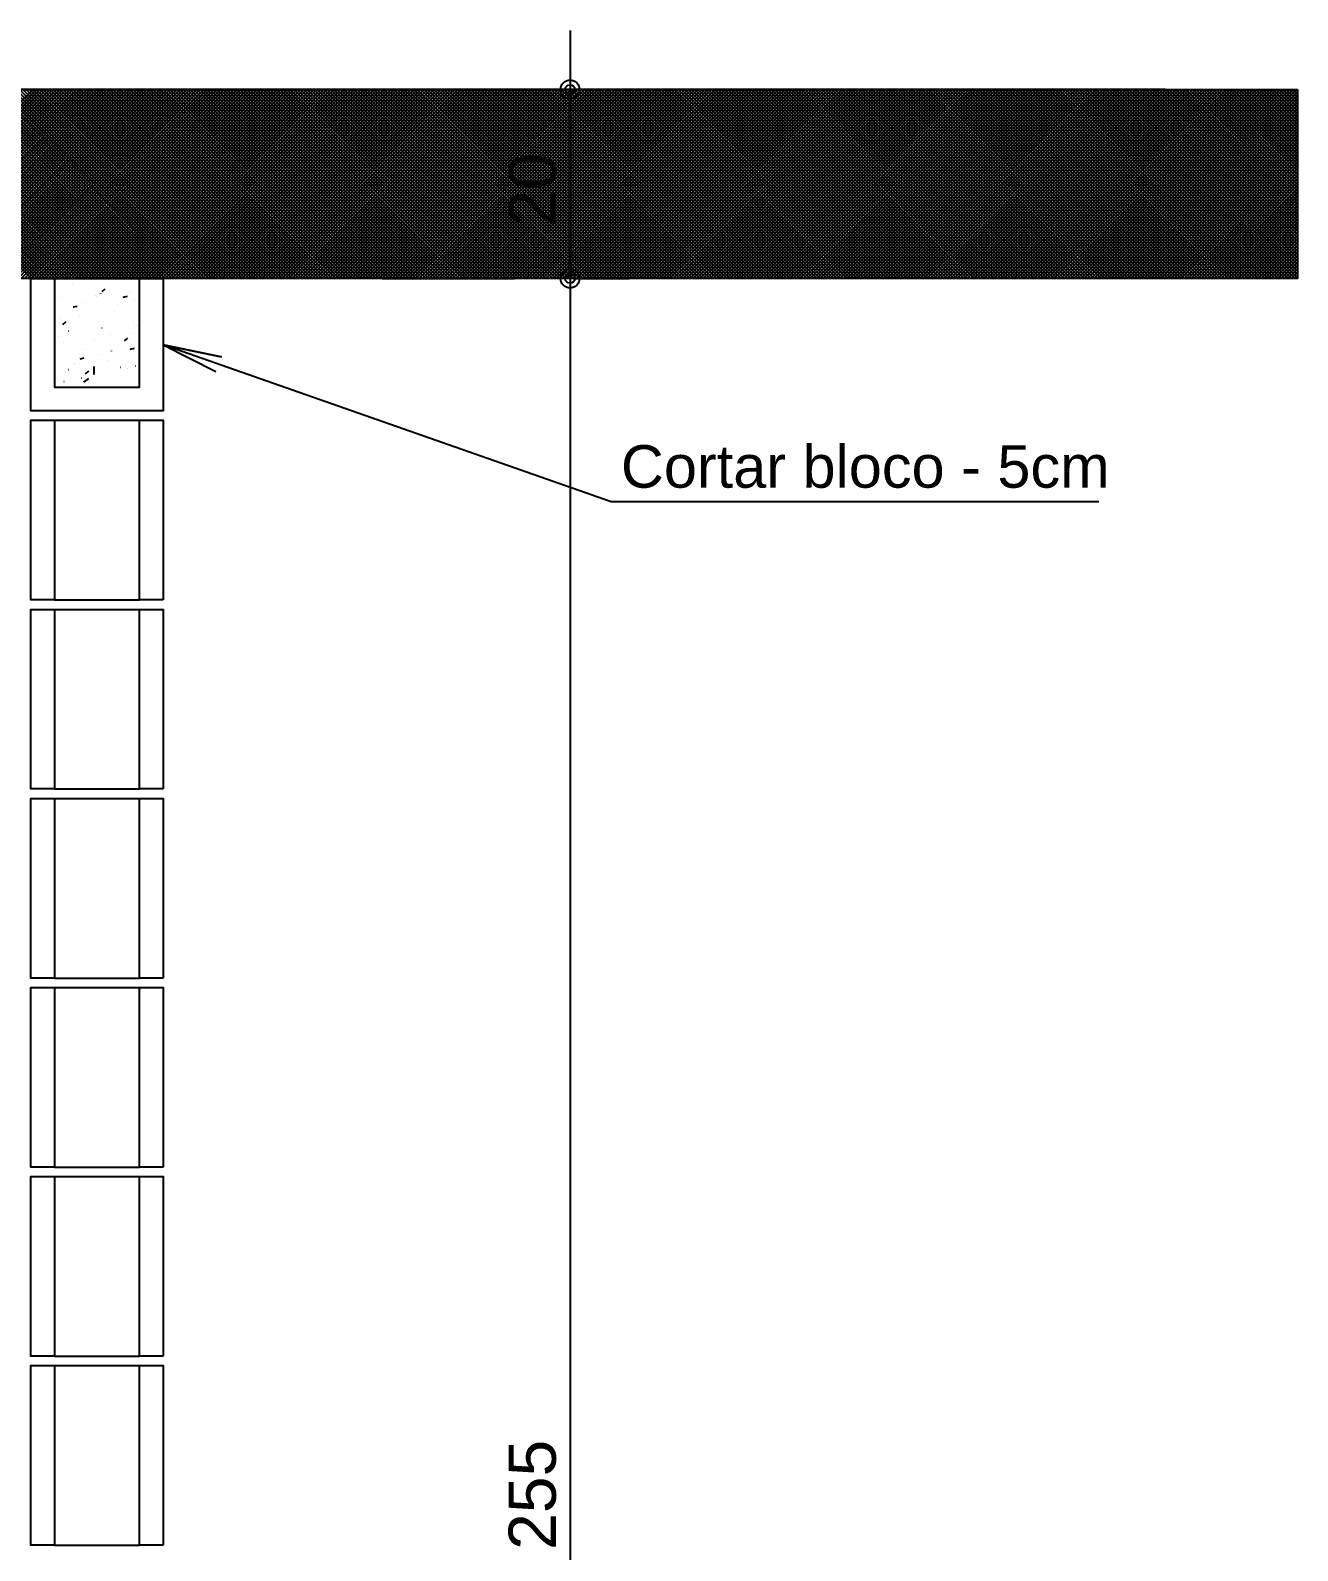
# Model space of a CAD drawing. Extents: x 0 to 119, y 0 to 84.
# Drawn here: x 81.03 to 86.39, y 44.02 to 50.45 of the extents above; entities that cross this region are included whole.
import ezdxf

# ---------------------------------------------------------------- set-up
doc = ezdxf.new("R2010")
doc.units = 0
doc.header["$MEASUREMENT"] = 0
for name, color, linetype in [('10', 252, 'CONTINUOUS'), ('29', 9, 'CONTINUOUS'), ('32', 250, 'CONTINUOUS'), ('6', 178, 'CONTINUOUS'), ('9', 8, 'CONTINUOUS')]:
    doc.layers.add(name, color=color, linetype=linetype)
doc.styles.add('TQS_ARIAL', font='arial.ttf')

msp = doc.modelspace()

# ---------------------------------------------------------------- linework, layer by layer
at = {"layer": '10', "color": 252, "linetype": 'Continuous'}
for p, q in [((81.132272, 49.398015), (81.492272, 49.398015)), ((81.132272, 49.398015), (81.492272, 49.398015)), ((81.132272, 48.798015), (81.492272, 48.798015)), ((81.132272, 48.038015), (81.492272, 48.038015)), ((81.132272, 47.998015), (81.492272, 47.998015)), ((81.132272, 47.238015), (81.492272, 47.238015)), ((81.132272, 47.198015), (81.492272, 47.198015)), ((81.132272, 46.438015), (81.492272, 46.438015)), ((81.132272, 46.398015), (81.492272, 46.398015)), ((81.132272, 45.638015), (81.492272, 45.638015)), ((81.132272, 45.598015), (81.492272, 45.598015)), ((81.132272, 44.838015), (81.492272, 44.838015)), ((81.132272, 44.798015), (81.492272, 44.798015)), ((81.132272, 44.038015), (81.492272, 44.038015))]:
    msp.add_line(p, q, dxfattribs=at)
for points in [[(81.492272, 49.398015), (81.592272, 49.398015), (81.592272, 48.838015), (81.032272, 48.838015), (81.032272, 49.398015), (81.132272, 49.398015), (81.132272, 48.938015), (81.492272, 48.938015), (81.492272, 49.398015)], [(81.132272, 48.038015), (81.032272, 48.038015), (81.032272, 48.798015), (81.132272, 48.798015), (81.132272, 48.038015)], [(81.592272, 48.038015), (81.492272, 48.038015), (81.492272, 48.798015), (81.592272, 48.798015), (81.592272, 48.038015)], [(81.132272, 47.238015), (81.032272, 47.238015), (81.032272, 47.998015), (81.132272, 47.998015), (81.132272, 47.238015)], [(81.592272, 47.238015), (81.492272, 47.238015), (81.492272, 47.998015), (81.592272, 47.998015), (81.592272, 47.238015)], [(81.132272, 46.438015), (81.032272, 46.438015), (81.032272, 47.198015), (81.132272, 47.198015), (81.132272, 46.438015)], [(81.592272, 46.438015), (81.492272, 46.438015), (81.492272, 47.198015), (81.592272, 47.198015), (81.592272, 46.438015)], [(81.132272, 45.638015), (81.032272, 45.638015), (81.032272, 46.398015), (81.132272, 46.398015), (81.132272, 45.638015)], [(81.592272, 45.638015), (81.492272, 45.638015), (81.492272, 46.398015), (81.592272, 46.398015), (81.592272, 45.638015)], [(81.132272, 44.838015), (81.032272, 44.838015), (81.032272, 45.598015), (81.132272, 45.598015), (81.132272, 44.838015)], [(81.592272, 44.838015), (81.492272, 44.838015), (81.492272, 45.598015), (81.592272, 45.598015), (81.592272, 44.838015)], [(81.132272, 44.038015), (81.032272, 44.038015), (81.032272, 44.798015), (81.132272, 44.798015), (81.132272, 44.038015)], [(81.592272, 44.038015), (81.492272, 44.038015), (81.492272, 44.798015), (81.592272, 44.798015), (81.592272, 44.038015)]]:
    msp.add_lwpolyline(points, dxfattribs=at)
at = {"layer": '29', "color": 9, "linetype": 'Continuous'}
for p, q in [((80.234902, 50.198015), (81.034902, 49.398015)), ((80.242013, 49.398015), (81.042013, 50.198015)), ((80.249044, 50.198015), (81.049044, 49.398015)), ((80.256155, 49.398015), (81.056155, 50.198015)), ((80.263186, 50.198015), (81.063186, 49.398015)), ((80.270297, 49.398015), (81.070297, 50.198015)), ((80.277328, 50.198015), (81.077328, 49.398015)), ((80.284439, 49.398015), (81.084439, 50.198015)), ((80.29147, 50.198015), (81.09147, 49.398015)), ((80.298581, 49.398015), (81.098581, 50.198015)), ((80.305612, 50.198015), (81.105612, 49.398015)), ((80.312724, 49.398015), (81.112724, 50.198015)), ((80.319755, 50.198015), (81.119755, 49.398015)), ((80.326866, 49.398015), (81.126866, 50.198015)), ((80.333897, 50.198015), (81.133897, 49.398015)), ((80.341008, 49.398015), (81.141008, 50.198015)), ((80.348039, 50.198015), (81.148039, 49.398015)), ((80.35515, 49.398015), (81.15515, 50.198015)), ((80.362181, 50.198015), (81.162181, 49.398015)), ((80.369292, 49.398015), (81.169292, 50.198015)), ((80.376323, 50.198015), (81.176323, 49.398015)), ((80.383434, 49.398015), (81.183434, 50.198015)), ((80.390465, 50.198015), (81.190465, 49.398015)), ((80.397576, 49.398015), (81.197576, 50.198015)), ((80.404607, 50.198015), (81.204607, 49.398015)), ((80.411719, 49.398015), (81.211719, 50.198015)), ((80.41875, 50.198015), (81.21875, 49.398015)), ((80.425861, 49.398015), (81.225861, 50.198015)), ((80.432892, 50.198015), (81.232892, 49.398015)), ((80.440003, 49.398015), (81.240003, 50.198015)), ((80.447034, 50.198015), (81.247034, 49.398015)), ((80.454145, 49.398015), (81.254145, 50.198015)), ((80.461176, 50.198015), (81.261176, 49.398015)), ((80.468287, 49.398015), (81.268287, 50.198015)), ((80.475318, 50.198015), (81.275318, 49.398015)), ((80.482429, 49.398015), (81.282429, 50.198015)), ((80.48946, 50.198015), (81.28946, 49.398015)), ((80.496571, 49.398015), (81.296571, 50.198015)), ((80.503602, 50.198015), (81.303602, 49.398015)), ((80.510713, 49.398015), (81.310713, 50.198015)), ((80.517744, 50.198015), (81.317744, 49.398015)), ((80.524856, 49.398015), (81.324856, 50.198015)), ((80.531887, 50.198015), (81.331887, 49.398015)), ((80.538998, 49.398015), (81.338998, 50.198015)), ((80.546029, 50.198015), (81.346029, 49.398015)), ((80.55314, 49.398015), (81.35314, 50.198015)), ((80.560171, 50.198015), (81.360171, 49.398015)), ((80.567282, 49.398015), (81.367282, 50.198015)), ((80.574313, 50.198015), (81.374313, 49.398015)), ((80.581424, 49.398015), (81.381424, 50.198015)), ((80.588455, 50.198015), (81.388455, 49.398015)), ((80.595566, 49.398015), (81.395566, 50.198015)), ((80.602597, 50.198015), (81.402597, 49.398015)), ((80.609708, 49.398015), (81.409708, 50.198015)), ((80.616739, 50.198015), (81.416739, 49.398015)), ((80.623851, 49.398015), (81.423851, 50.198015)), ((80.630882, 50.198015), (81.430882, 49.398015)), ((80.637993, 49.398015), (81.437993, 50.198015)), ((80.645024, 50.198015), (81.445024, 49.398015)), ((80.652135, 49.398015), (81.452135, 50.198015)), ((80.659166, 50.198015), (81.459166, 49.398015)), ((80.666277, 49.398015), (81.466277, 50.198015)), ((80.673308, 50.198015), (81.473308, 49.398015)), ((80.680419, 49.398015), (81.480419, 50.198015)), ((80.68745, 50.198015), (81.48745, 49.398015)), ((80.694561, 49.398015), (81.494561, 50.198015)), ((80.701592, 50.198015), (81.501592, 49.398015)), ((80.708703, 49.398015), (81.508703, 50.198015)), ((80.715734, 50.198015), (81.515734, 49.398015)), ((80.722846, 49.398015), (81.522846, 50.198015)), ((80.729876, 50.198015), (81.529876, 49.398015)), ((80.736988, 49.398015), (81.536988, 50.198015)), ((80.744019, 50.198015), (81.544019, 49.398015)), ((80.75113, 49.398015), (81.55113, 50.198015)), ((80.758161, 50.198015), (81.558161, 49.398015)), ((80.765272, 49.398015), (81.565272, 50.198015)), ((80.772303, 50.198015), (81.572303, 49.398015)), ((80.779414, 49.398015), (81.579414, 50.198015)), ((80.786445, 50.198015), (81.586445, 49.398015)), ((80.793556, 49.398015), (81.593556, 50.198015)), ((80.800587, 50.198015), (81.600587, 49.398015)), ((80.807698, 49.398015), (81.607698, 50.198015)), ((80.814729, 50.198015), (81.614729, 49.398015)), ((80.82184, 49.398015), (81.62184, 50.198015)), ((80.828871, 50.198015), (81.628871, 49.398015)), ((80.835983, 49.398015), (81.635983, 50.198015)), ((80.843014, 50.198015), (81.643014, 49.398015)), ((80.850125, 49.398015), (81.650125, 50.198015)), ((80.857156, 50.198015), (81.657156, 49.398015)), ((80.864267, 49.398015), (81.664267, 50.198015)), ((80.871298, 50.198015), (81.671298, 49.398015)), ((80.878409, 49.398015), (81.678409, 50.198015)), ((80.88544, 50.198015), (81.68544, 49.398015)), ((80.892551, 49.398015), (81.692551, 50.198015)), ((80.899582, 50.198015), (81.699582, 49.398015)), ((80.906693, 49.398015), (81.706693, 50.198015)), ((80.913724, 50.198015), (81.713724, 49.398015)), ((80.920835, 49.398015), (81.720835, 50.198015)), ((80.927866, 50.198015), (81.727866, 49.398015)), ((80.934978, 49.398015), (81.734978, 50.198015)), ((80.942009, 50.198015), (81.742009, 49.398015)), ((80.94912, 49.398015), (81.74912, 50.198015)), ((80.956151, 50.198015), (81.756151, 49.398015)), ((80.963262, 49.398015), (81.763262, 50.198015)), ((80.970293, 50.198015), (81.770293, 49.398015)), ((80.977404, 49.398015), (81.777404, 50.198015)), ((80.984435, 50.198015), (81.784435, 49.398015)), ((80.991546, 49.398015), (81.791546, 50.198015)), ((80.998577, 50.198015), (81.798577, 49.398015)), ((81.005688, 49.398015), (81.805688, 50.198015)), ((81.012719, 50.198015), (81.812719, 49.398015)), ((81.01983, 49.398015), (81.81983, 50.198015)), ((81.026861, 50.198015), (81.826861, 49.398015)), ((81.033972, 49.398015), (81.833972, 50.198015)), ((81.041003, 50.198015), (81.841003, 49.398015)), ((81.048115, 49.398015), (81.848115, 50.198015)), ((81.055146, 50.198015), (81.855146, 49.398015)), ((81.062257, 49.398015), (81.862257, 50.198015)), ((81.069288, 50.198015), (81.869288, 49.398015)), ((81.076399, 49.398015), (81.876399, 50.198015)), ((81.08343, 50.198015), (81.88343, 49.398015)), ((81.090541, 49.398015), (81.890541, 50.198015)), ((81.097572, 50.198015), (81.897572, 49.398015)), ((81.104683, 49.398015), (81.904683, 50.198015)), ((81.111714, 50.198015), (81.911714, 49.398015)), ((81.118825, 49.398015), (81.918825, 50.198015)), ((81.125856, 50.198015), (81.925856, 49.398015)), ((81.132967, 49.398015), (81.932967, 50.198015)), ((81.139998, 50.198015), (81.939998, 49.398015)), ((81.14711, 49.398015), (81.94711, 50.198015)), ((81.154141, 50.198015), (81.954141, 49.398015)), ((81.161252, 49.398015), (81.961252, 50.198015)), ((81.168283, 50.198015), (81.968283, 49.398015)), ((81.175394, 49.398015), (81.975394, 50.198015)), ((81.182425, 50.198015), (81.982425, 49.398015)), ((81.189536, 49.398015), (81.989536, 50.198015)), ((81.196567, 50.198015), (81.996567, 49.398015)), ((81.203678, 49.398015), (82.003678, 50.198015)), ((81.210709, 50.198015), (82.010709, 49.398015)), ((81.21782, 49.398015), (82.01782, 50.198015)), ((81.224851, 50.198015), (82.024851, 49.398015)), ((81.231962, 49.398015), (82.031962, 50.198015)), ((81.238993, 50.198015), (82.038993, 49.398015)), ((81.246105, 49.398015), (82.046105, 50.198015)), ((81.253136, 50.198015), (82.053136, 49.398015)), ((81.260247, 49.398015), (82.060247, 50.198015)), ((81.267278, 50.198015), (82.067278, 49.398015)), ((81.274389, 49.398015), (82.074389, 50.198015)), ((81.28142, 50.198015), (82.08142, 49.398015)), ((81.288531, 49.398015), (82.088531, 50.198015)), ((81.295562, 50.198015), (82.095562, 49.398015)), ((81.302673, 49.398015), (82.102673, 50.198015)), ((81.309704, 50.198015), (82.109704, 49.398015)), ((81.316815, 49.398015), (82.116815, 50.198015)), ((81.323846, 50.198015), (82.123846, 49.398015)), ((81.330957, 49.398015), (82.130957, 50.198015)), ((81.337988, 50.198015), (82.137988, 49.398015)), ((81.345099, 49.398015), (82.145099, 50.198015)), ((81.35213, 50.198015), (82.15213, 49.398015)), ((81.359242, 49.398015), (82.159242, 50.198015)), ((81.366273, 50.198015), (82.166273, 49.398015)), ((81.373384, 49.398015), (82.173384, 50.198015)), ((81.380415, 50.198015), (82.180415, 49.398015)), ((81.387526, 49.398015), (82.187526, 50.198015)), ((81.394557, 50.198015), (82.194557, 49.398015)), ((81.401668, 49.398015), (82.201668, 50.198015)), ((81.408699, 50.198015), (82.208699, 49.398015)), ((81.41581, 49.398015), (82.21581, 50.198015)), ((81.422841, 50.198015), (82.222841, 49.398015)), ((81.429952, 49.398015), (82.229952, 50.198015)), ((81.436983, 50.198015), (82.236983, 49.398015)), ((81.444094, 49.398015), (82.244094, 50.198015)), ((81.451125, 50.198015), (82.251125, 49.398015)), ((81.458237, 49.398015), (82.258237, 50.198015)), ((81.465268, 50.198015), (82.265268, 49.398015)), ((81.472379, 49.398015), (82.272379, 50.198015)), ((81.47941, 50.198015), (82.27941, 49.398015)), ((81.486521, 49.398015), (82.286521, 50.198015)), ((81.493552, 50.198015), (82.293552, 49.398015)), ((81.500663, 49.398015), (82.300663, 50.198015)), ((81.507694, 50.198015), (82.307694, 49.398015)), ((81.514805, 49.398015), (82.314805, 50.198015)), ((81.521836, 50.198015), (82.321836, 49.398015)), ((81.528947, 49.398015), (82.328947, 50.198015)), ((81.535978, 50.198015), (82.335978, 49.398015)), ((81.543089, 49.398015), (82.343089, 50.198015)), ((81.55012, 50.198015), (82.35012, 49.398015)), ((81.557232, 49.398015), (82.357232, 50.198015)), ((81.564263, 50.198015), (82.364263, 49.398015)), ((81.571374, 49.398015), (82.371374, 50.198015)), ((81.578405, 50.198015), (82.378405, 49.398015)), ((81.585516, 49.398015), (82.385516, 50.198015)), ((81.592272, 50.198015), (82.392547, 49.398015)), ((81.599658, 49.398015), (82.399658, 50.198015)), ((81.606689, 50.198015), (82.406689, 49.398015)), ((81.6138, 49.398015), (82.4138, 50.198015)), ((81.620831, 50.198015), (82.420831, 49.398015)), ((81.627942, 49.398015), (82.427942, 50.198015)), ((81.634973, 50.198015), (82.434973, 49.398015)), ((81.642084, 49.398015), (82.442084, 50.198015)), ((81.649115, 50.198015), (82.449115, 49.398015)), ((81.656226, 49.398015), (82.456226, 50.198015)), ((81.663257, 50.198015), (82.463257, 49.398015)), ((81.670369, 49.398015), (82.470369, 50.198015)), ((81.6774, 50.198015), (82.4774, 49.398015)), ((81.684511, 49.398015), (82.484511, 50.198015)), ((81.691542, 50.198015), (82.491542, 49.398015)), ((81.698653, 49.398015), (82.498653, 50.198015)), ((81.705684, 50.198015), (82.505684, 49.398015)), ((81.712795, 49.398015), (82.512795, 50.198015)), ((81.719826, 50.198015), (82.519826, 49.398015)), ((81.726937, 49.398015), (82.526937, 50.198015)), ((81.733968, 50.198015), (82.533968, 49.398015)), ((81.741079, 49.398015), (82.541079, 50.198015)), ((81.74811, 50.198015), (82.54811, 49.398015)), ((81.755221, 49.398015), (82.555221, 50.198015)), ((81.762252, 50.198015), (82.562252, 49.398015)), ((81.769364, 49.398015), (82.569364, 50.198015)), ((81.776395, 50.198015), (82.576395, 49.398015)), ((81.783506, 49.398015), (82.583506, 50.198015)), ((81.790537, 50.198015), (82.590537, 49.398015)), ((81.797648, 49.398015), (82.597648, 50.198015)), ((81.804679, 50.198015), (82.604679, 49.398015)), ((81.81179, 49.398015), (82.61179, 50.198015)), ((81.818821, 50.198015), (82.618821, 49.398015)), ((81.825932, 49.398015), (82.625932, 50.198015)), ((81.832963, 50.198015), (82.632963, 49.398015)), ((81.840074, 49.398015), (82.640074, 50.198015)), ((81.847105, 50.198015), (82.647105, 49.398015)), ((81.854216, 49.398015), (82.654216, 50.198015)), ((81.861247, 50.198015), (82.661247, 49.398015)), ((81.868358, 49.398015), (82.668358, 50.198015)), ((81.875389, 50.198015), (82.675389, 49.398015)), ((81.882501, 49.398015), (82.682501, 50.198015)), ((81.889532, 50.198015), (82.689532, 49.398015)), ((81.896643, 49.398015), (82.696643, 50.198015)), ((81.903674, 50.198015), (82.703674, 49.398015)), ((81.910785, 49.398015), (82.710785, 50.198015)), ((81.917816, 50.198015), (82.717816, 49.398015)), ((81.924927, 49.398015), (82.724927, 50.198015)), ((81.931958, 50.198015), (82.731958, 49.398015)), ((81.939069, 49.398015), (82.739069, 50.198015)), ((81.9461, 50.198015), (82.7461, 49.398015)), ((81.953211, 49.398015), (82.753211, 50.198015)), ((81.960242, 50.198015), (82.760242, 49.398015)), ((81.967353, 49.398015), (82.767353, 50.198015)), ((81.974384, 50.198015), (82.774384, 49.398015)), ((81.981496, 49.398015), (82.781496, 50.198015)), ((81.988527, 50.198015), (82.788527, 49.398015)), ((81.995638, 49.398015), (82.795638, 50.198015)), ((82.002669, 50.198015), (82.802669, 49.398015)), ((82.00978, 49.398015), (82.80978, 50.198015)), ((82.016811, 50.198015), (82.816811, 49.398015)), ((82.023922, 49.398015), (82.823922, 50.198015)), ((82.030953, 50.198015), (82.830953, 49.398015)), ((82.038064, 49.398015), (82.838064, 50.198015)), ((82.045095, 50.198015), (82.845095, 49.398015)), ((82.052206, 49.398015), (82.852206, 50.198015)), ((82.059237, 50.198015), (82.859237, 49.398015)), ((82.066348, 49.398015), (82.866348, 50.198015)), ((82.073379, 50.198015), (82.873379, 49.398015)), ((82.080491, 49.398015), (82.880491, 50.198015)), ((82.087522, 50.198015), (82.887522, 49.398015)), ((82.094633, 49.398015), (82.894633, 50.198015)), ((82.101664, 50.198015), (82.901664, 49.398015)), ((82.108775, 49.398015), (82.908775, 50.198015)), ((82.115806, 50.198015), (82.915806, 49.398015)), ((82.122917, 49.398015), (82.922917, 50.198015)), ((82.129948, 50.198015), (82.929948, 49.398015)), ((82.137059, 49.398015), (82.937059, 50.198015)), ((82.14409, 50.198015), (82.94409, 49.398015)), ((82.151201, 49.398015), (82.951201, 50.198015)), ((82.158232, 50.198015), (82.958232, 49.398015)), ((82.165343, 49.398015), (82.965343, 50.198015)), ((82.172374, 50.198015), (82.972374, 49.398015)), ((82.179485, 49.398015), (82.979485, 50.198015)), ((82.186516, 50.198015), (82.986516, 49.398015)), ((82.193628, 49.398015), (82.993628, 50.198015)), ((82.200659, 50.198015), (83.000659, 49.398015)), ((82.20777, 49.398015), (83.00777, 50.198015)), ((82.214801, 50.198015), (83.014801, 49.398015)), ((82.221912, 49.398015), (83.021912, 50.198015)), ((82.228943, 50.198015), (83.028943, 49.398015)), ((82.236054, 49.398015), (83.036054, 50.198015)), ((82.243085, 50.198015), (83.043085, 49.398015)), ((82.250196, 49.398015), (83.050196, 50.198015)), ((82.257227, 50.198015), (83.057227, 49.398015)), ((82.264338, 49.398015), (83.064338, 50.198015)), ((82.271369, 50.198015), (83.071369, 49.398015)), ((82.27848, 49.398015), (83.07848, 50.198015)), ((82.285511, 50.198015), (83.085511, 49.398015)), ((82.292623, 49.398015), (83.092623, 50.198015)), ((82.299654, 50.198015), (83.099654, 49.398015)), ((82.306765, 49.398015), (83.106765, 50.198015)), ((82.313796, 50.198015), (83.113796, 49.398015)), ((82.320907, 49.398015), (83.120907, 50.198015)), ((82.327938, 50.198015), (83.127938, 49.398015)), ((82.335049, 49.398015), (83.135049, 50.198015)), ((82.34208, 50.198015), (83.14208, 49.398015)), ((82.349191, 49.398015), (83.149191, 50.198015)), ((82.356222, 50.198015), (83.156222, 49.398015)), ((82.363333, 49.398015), (83.163333, 50.198015)), ((82.370364, 50.198015), (83.170364, 49.398015)), ((82.377475, 49.398015), (83.177475, 50.198015)), ((82.384506, 50.198015), (83.184506, 49.398015)), ((82.391618, 49.398015), (83.191618, 50.198015)), ((82.398649, 50.198015), (83.198649, 49.398015)), ((82.40576, 49.398015), (83.20576, 50.198015)), ((82.412791, 50.198015), (83.212791, 49.398015)), ((82.419902, 49.398015), (83.219902, 50.198015)), ((82.426933, 50.198015), (83.226933, 49.398015)), ((82.434044, 49.398015), (83.234044, 50.198015)), ((82.441075, 50.198015), (83.241075, 49.398015)), ((82.448186, 49.398015), (83.248186, 50.198015)), ((82.455217, 50.198015), (83.255217, 49.398015)), ((82.462328, 49.398015), (83.262328, 50.198015)), ((82.469359, 50.198015), (83.269359, 49.398015)), ((82.47647, 49.398015), (83.27647, 50.198015)), ((82.483501, 50.198015), (83.283501, 49.398015)), ((82.490612, 49.398015), (83.290612, 50.198015)), ((82.497643, 50.198015), (83.297643, 49.398015)), ((82.504755, 49.398015), (83.304755, 50.198015)), ((82.511786, 50.198015), (83.311786, 49.398015)), ((82.518897, 49.398015), (83.318897, 50.198015)), ((82.525928, 50.198015), (83.325928, 49.398015)), ((82.533039, 49.398015), (83.333039, 50.198015)), ((82.54007, 50.198015), (83.34007, 49.398015)), ((82.547181, 49.398015), (83.347181, 50.198015)), ((82.554212, 50.198015), (83.354212, 49.398015)), ((82.561323, 49.398015), (83.361323, 50.198015)), ((82.568354, 50.198015), (83.368354, 49.398015)), ((82.575465, 49.398015), (83.375465, 50.198015)), ((82.582496, 50.198015), (83.382496, 49.398015)), ((82.589607, 49.398015), (83.389607, 50.198015)), ((82.596638, 50.198015), (83.396638, 49.398015)), ((82.60375, 49.398015), (83.40375, 50.198015)), ((82.610781, 50.198015), (83.410781, 49.398015)), ((82.617892, 49.398015), (83.417892, 50.198015)), ((82.624923, 50.198015), (83.424923, 49.398015)), ((82.632034, 49.398015), (83.432034, 50.198015)), ((82.639065, 50.198015), (83.439065, 49.398015)), ((82.646176, 49.398015), (83.446176, 50.198015)), ((82.653207, 50.198015), (83.453207, 49.398015)), ((82.660318, 49.398015), (83.460318, 50.198015)), ((82.667349, 50.198015), (83.467349, 49.398015)), ((82.67446, 49.398015), (83.47446, 50.198015)), ((82.681491, 50.198015), (83.481491, 49.398015)), ((82.688602, 49.398015), (83.488602, 50.198015)), ((82.695633, 50.198015), (83.495633, 49.398015)), ((82.702744, 49.398015), (83.502744, 50.198015)), ((82.709775, 50.198015), (83.509775, 49.398015)), ((82.716887, 49.398015), (83.516887, 50.198015)), ((82.723918, 50.198015), (83.523918, 49.398015)), ((82.731029, 49.398015), (83.531029, 50.198015)), ((82.73806, 50.198015), (83.53806, 49.398015)), ((82.745171, 49.398015), (83.545171, 50.198015)), ((82.752202, 50.198015), (83.552202, 49.398015)), ((82.759313, 49.398015), (83.559313, 50.198015)), ((82.766344, 50.198015), (83.566344, 49.398015)), ((82.773455, 49.398015), (83.573455, 50.198015)), ((82.780486, 50.198015), (83.580486, 49.398015)), ((82.787597, 49.398015), (83.587597, 50.198015)), ((82.794628, 50.198015), (83.594628, 49.398015)), ((82.801739, 49.398015), (83.601739, 50.198015)), ((82.80877, 50.198015), (83.60877, 49.398015)), ((82.815882, 49.398015), (83.615882, 50.198015)), ((82.822913, 50.198015), (83.622913, 49.398015)), ((82.830024, 49.398015), (83.630024, 50.198015)), ((82.837055, 50.198015), (83.637055, 49.398015)), ((82.844166, 49.398015), (83.644166, 50.198015)), ((82.851197, 50.198015), (83.651197, 49.398015)), ((82.858308, 49.398015), (83.658308, 50.198015)), ((82.865339, 50.198015), (83.665339, 49.398015)), ((82.87245, 49.398015), (83.67245, 50.198015)), ((82.879481, 50.198015), (83.679481, 49.398015)), ((82.886592, 49.398015), (83.686592, 50.198015)), ((82.893623, 50.198015), (83.693623, 49.398015)), ((82.900734, 49.398015), (83.700734, 50.198015)), ((82.907765, 50.198015), (83.707765, 49.398015)), ((82.914877, 49.398015), (83.714877, 50.198015)), ((82.921908, 50.198015), (83.721908, 49.398015)), ((82.929019, 49.398015), (83.729019, 50.198015)), ((82.93605, 50.198015), (83.73605, 49.398015)), ((82.943161, 49.398015), (83.743161, 50.198015)), ((82.950192, 50.198015), (83.750192, 49.398015)), ((82.957303, 49.398015), (83.757303, 50.198015)), ((82.964334, 50.198015), (83.764334, 49.398015)), ((82.971445, 49.398015), (83.771445, 50.198015)), ((82.978476, 50.198015), (83.778476, 49.398015)), ((82.985587, 49.398015), (83.785587, 50.198015)), ((82.992618, 50.198015), (83.792618, 49.398015)), ((82.999729, 49.398015), (83.799729, 50.198015)), ((83.00676, 50.198015), (83.80676, 49.398015)), ((83.013871, 49.398015), (83.813871, 50.198015)), ((83.020902, 50.198015), (83.820902, 49.398015)), ((83.028014, 49.398015), (83.828014, 50.198015)), ((83.035045, 50.198015), (83.835045, 49.398015)), ((83.042156, 49.398015), (83.842156, 50.198015)), ((83.049187, 50.198015), (83.849187, 49.398015)), ((83.056298, 49.398015), (83.856298, 50.198015)), ((83.063329, 50.198015), (83.863329, 49.398015)), ((83.07044, 49.398015), (83.87044, 50.198015)), ((83.077471, 50.198015), (83.877471, 49.398015)), ((83.084582, 49.398015), (83.884582, 50.198015)), ((83.091613, 50.198015), (83.891613, 49.398015)), ((83.098724, 49.398015), (83.898724, 50.198015)), ((83.105755, 50.198015), (83.905755, 49.398015)), ((83.112866, 49.398015), (83.912866, 50.198015)), ((83.119897, 50.198015), (83.919897, 49.398015)), ((83.127009, 49.398015), (83.927009, 50.198015)), ((83.13404, 50.198015), (83.93404, 49.398015)), ((83.141151, 49.398015), (83.941151, 50.198015)), ((83.148182, 50.198015), (83.948182, 49.398015)), ((83.155293, 49.398015), (83.955293, 50.198015)), ((83.162324, 50.198015), (83.962324, 49.398015)), ((83.169435, 49.398015), (83.969435, 50.198015)), ((83.176466, 50.198015), (83.976466, 49.398015)), ((83.183577, 49.398015), (83.983577, 50.198015)), ((83.190608, 50.198015), (83.990608, 49.398015)), ((83.197719, 49.398015), (83.997719, 50.198015)), ((83.20475, 50.198015), (84.00475, 49.398015)), ((83.211861, 49.398015), (84.011861, 50.198015)), ((83.218892, 50.198015), (84.018892, 49.398015)), ((83.226004, 49.398015), (84.026004, 50.198015)), ((83.233035, 50.198015), (84.033035, 49.398015)), ((83.240146, 49.398015), (84.040146, 50.198015)), ((83.247177, 50.198015), (84.047177, 49.398015)), ((83.254288, 49.398015), (84.054288, 50.198015)), ((83.261319, 50.198015), (84.061319, 49.398015)), ((83.26843, 49.398015), (84.06843, 50.198015)), ((83.275461, 50.198015), (84.075461, 49.398015)), ((83.282572, 49.398015), (84.082572, 50.198015)), ((83.289603, 50.198015), (84.089603, 49.398015)), ((83.296714, 49.398015), (84.096714, 50.198015)), ((83.303745, 50.198015), (84.103745, 49.398015)), ((83.310856, 49.398015), (84.110856, 50.198015)), ((83.317887, 50.198015), (84.117887, 49.398015)), ((83.324998, 49.398015), (84.124998, 50.198015)), ((83.332029, 50.198015), (84.132029, 49.398015)), ((83.339141, 49.398015), (84.139141, 50.198015)), ((83.346172, 50.198015), (84.146172, 49.398015)), ((83.353283, 49.398015), (84.153283, 50.198015)), ((83.360314, 50.198015), (84.160314, 49.398015)), ((83.367425, 49.398015), (84.167425, 50.198015)), ((83.374456, 50.198015), (84.174456, 49.398015)), ((83.381567, 49.398015), (84.181567, 50.198015)), ((83.388598, 50.198015), (84.188598, 49.398015)), ((83.395709, 49.398015), (84.195709, 50.198015)), ((83.40274, 50.198015), (84.20274, 49.398015)), ((83.409851, 49.398015), (84.209851, 50.198015)), ((83.416882, 50.198015), (84.216882, 49.398015)), ((83.423993, 49.398015), (84.223993, 50.198015)), ((83.431024, 50.198015), (84.231024, 49.398015)), ((83.438136, 49.398015), (84.238136, 50.198015)), ((83.445167, 50.198015), (84.245167, 49.398015)), ((83.452278, 49.398015), (84.252278, 50.198015)), ((83.459309, 50.198015), (84.259309, 49.398015)), ((83.46642, 49.398015), (84.26642, 50.198015)), ((83.473451, 50.198015), (84.273451, 49.398015)), ((83.480562, 49.398015), (84.280562, 50.198015)), ((83.487593, 50.198015), (84.287593, 49.398015)), ((83.494704, 49.398015), (84.294704, 50.198015)), ((83.501735, 50.198015), (84.301735, 49.398015)), ((83.508846, 49.398015), (84.308846, 50.198015)), ((83.515877, 50.198015), (84.315877, 49.398015)), ((83.522988, 49.398015), (84.322988, 50.198015)), ((83.530019, 50.198015), (84.330019, 49.398015)), ((83.537131, 49.398015), (84.337131, 50.198015)), ((83.544161, 50.198015), (84.344161, 49.398015)), ((83.551273, 49.398015), (84.351273, 50.198015)), ((83.558304, 50.198015), (84.358304, 49.398015)), ((83.565415, 49.398015), (84.365415, 50.198015)), ((83.572446, 50.198015), (84.372446, 49.398015)), ((83.579557, 49.398015), (84.379557, 50.198015)), ((83.586588, 50.198015), (84.386588, 49.398015)), ((83.593699, 49.398015), (84.393699, 50.198015)), ((83.60073, 50.198015), (84.40073, 49.398015)), ((83.607841, 49.398015), (84.407841, 50.198015)), ((83.614872, 50.198015), (84.414872, 49.398015)), ((83.621983, 49.398015), (84.421983, 50.198015)), ((83.629014, 50.198015), (84.429014, 49.398015)), ((83.636125, 49.398015), (84.436125, 50.198015)), ((83.643156, 50.198015), (84.443156, 49.398015)), ((83.650268, 49.398015), (84.450268, 50.198015)), ((83.657299, 50.198015), (84.457299, 49.398015)), ((83.66441, 49.398015), (84.46441, 50.198015)), ((83.671441, 50.198015), (84.471441, 49.398015)), ((83.678552, 49.398015), (84.478552, 50.198015)), ((83.685583, 50.198015), (84.485583, 49.398015)), ((83.692694, 49.398015), (84.492694, 50.198015)), ((83.699725, 50.198015), (84.499725, 49.398015)), ((83.706836, 49.398015), (84.506836, 50.198015)), ((83.713867, 50.198015), (84.513867, 49.398015)), ((83.720978, 49.398015), (84.520978, 50.198015)), ((83.728009, 50.198015), (84.528009, 49.398015)), ((83.73512, 49.398015), (84.53512, 50.198015)), ((83.742151, 50.198015), (84.542151, 49.398015)), ((83.749263, 49.398015), (84.549263, 50.198015)), ((83.756294, 50.198015), (84.556294, 49.398015)), ((83.763405, 49.398015), (84.563405, 50.198015)), ((83.770436, 50.198015), (84.570436, 49.398015)), ((83.777547, 49.398015), (84.577547, 50.198015)), ((83.784578, 50.198015), (84.584578, 49.398015)), ((83.791689, 49.398015), (84.591689, 50.198015)), ((83.79872, 50.198015), (84.59872, 49.398015)), ((83.805831, 49.398015), (84.605831, 50.198015)), ((83.812862, 50.198015), (84.612862, 49.398015)), ((83.819973, 49.398015), (84.619973, 50.198015)), ((83.827004, 50.198015), (84.627004, 49.398015)), ((83.834115, 49.398015), (84.634115, 50.198015)), ((83.841146, 50.198015), (84.641146, 49.398015)), ((83.848257, 49.398015), (84.648257, 50.198015)), ((83.855288, 50.198015), (84.655288, 49.398015)), ((83.8624, 49.398015), (84.6624, 50.198015)), ((83.869431, 50.198015), (84.669431, 49.398015)), ((83.876542, 49.398015), (84.676542, 50.198015)), ((83.883573, 50.198015), (84.683573, 49.398015)), ((83.890684, 49.398015), (84.690684, 50.198015)), ((83.897715, 50.198015), (84.697715, 49.398015)), ((83.904826, 49.398015), (84.704826, 50.198015)), ((83.911857, 50.198015), (84.711857, 49.398015)), ((83.918968, 49.398015), (84.718968, 50.198015)), ((83.925999, 50.198015), (84.725999, 49.398015)), ((83.93311, 49.398015), (84.73311, 50.198015)), ((83.940141, 50.198015), (84.740141, 49.398015)), ((83.947252, 49.398015), (84.747252, 50.198015)), ((83.954283, 50.198015), (84.754283, 49.398015)), ((83.961395, 49.398015), (84.761395, 50.198015)), ((83.968426, 50.198015), (84.768426, 49.398015)), ((83.975537, 49.398015), (84.775537, 50.198015)), ((83.982568, 50.198015), (84.782568, 49.398015)), ((83.989679, 49.398015), (84.789679, 50.198015)), ((83.99671, 50.198015), (84.79671, 49.398015)), ((84.003821, 49.398015), (84.803821, 50.198015)), ((84.010852, 50.198015), (84.810852, 49.398015)), ((84.017963, 49.398015), (84.817963, 50.198015)), ((84.024994, 50.198015), (84.824994, 49.398015)), ((84.032105, 49.398015), (84.832105, 50.198015)), ((84.039136, 50.198015), (84.839136, 49.398015)), ((84.046247, 49.398015), (84.846247, 50.198015)), ((84.053278, 50.198015), (84.853278, 49.398015)), ((84.06039, 49.398015), (84.86039, 50.198015)), ((84.067421, 50.198015), (84.867421, 49.398015)), ((84.074532, 49.398015), (84.874532, 50.198015)), ((84.081563, 50.198015), (84.881563, 49.398015)), ((84.088674, 49.398015), (84.888674, 50.198015)), ((84.095705, 50.198015), (84.895705, 49.398015)), ((84.102816, 49.398015), (84.902816, 50.198015)), ((84.109847, 50.198015), (84.909847, 49.398015)), ((84.116958, 49.398015), (84.916958, 50.198015)), ((84.123989, 50.198015), (84.923989, 49.398015)), ((84.1311, 49.398015), (84.9311, 50.198015)), ((84.138131, 50.198015), (84.938131, 49.398015)), ((84.145242, 49.398015), (84.945242, 50.198015)), ((84.152273, 50.198015), (84.952273, 49.398015)), ((84.159384, 49.398015), (84.959384, 50.198015)), ((84.166415, 50.198015), (84.966415, 49.398015)), ((84.173527, 49.398015), (84.973527, 50.198015)), ((84.180558, 50.198015), (84.980558, 49.398015)), ((84.187669, 49.398015), (84.987669, 50.198015)), ((84.1947, 50.198015), (84.9947, 49.398015)), ((84.201811, 49.398015), (85.001811, 50.198015)), ((84.208842, 50.198015), (85.008842, 49.398015)), ((84.215953, 49.398015), (85.015953, 50.198015)), ((84.222984, 50.198015), (85.022984, 49.398015)), ((84.230095, 49.398015), (85.030095, 50.198015)), ((84.237126, 50.198015), (85.037126, 49.398015)), ((84.244237, 49.398015), (85.044237, 50.198015)), ((84.251268, 50.198015), (85.051268, 49.398015)), ((84.258379, 49.398015), (85.058379, 50.198015)), ((84.26541, 50.198015), (85.06541, 49.398015)), ((84.272522, 49.398015), (85.072522, 50.198015)), ((84.279553, 50.198015), (85.079553, 49.398015)), ((84.286664, 49.398015), (85.086664, 50.198015)), ((84.293695, 50.198015), (85.093695, 49.398015)), ((84.300806, 49.398015), (85.100806, 50.198015)), ((84.307837, 50.198015), (85.107837, 49.398015)), ((84.314948, 49.398015), (85.114948, 50.198015)), ((84.321979, 50.198015), (85.121979, 49.398015)), ((84.32909, 49.398015), (85.12909, 50.198015)), ((84.336121, 50.198015), (85.136121, 49.398015)), ((84.343232, 49.398015), (85.143232, 50.198015)), ((84.350263, 50.198015), (85.150263, 49.398015)), ((84.357374, 49.398015), (85.157374, 50.198015)), ((84.364405, 50.198015), (85.164405, 49.398015)), ((84.371517, 49.398015), (85.171517, 50.198015)), ((84.378547, 50.198015), (85.178547, 49.398015)), ((84.385659, 49.398015), (85.185659, 50.198015)), ((84.39269, 50.198015), (85.19269, 49.398015)), ((84.399801, 49.398015), (85.199801, 50.198015)), ((84.406832, 50.198015), (85.206832, 49.398015)), ((84.413943, 49.398015), (85.213943, 50.198015)), ((84.420974, 50.198015), (85.220974, 49.398015)), ((84.428085, 49.398015), (85.228085, 50.198015)), ((84.435116, 50.198015), (85.235116, 49.398015)), ((84.442227, 49.398015), (85.242227, 50.198015)), ((84.449258, 50.198015), (85.249258, 49.398015)), ((84.456369, 49.398015), (85.256369, 50.198015)), ((84.4634, 50.198015), (85.2634, 49.398015)), ((84.470511, 49.398015), (85.270511, 50.198015)), ((84.477542, 50.198015), (85.277542, 49.398015)), ((84.484654, 49.398015), (85.284654, 50.198015)), ((84.491685, 50.198015), (85.291685, 49.398015)), ((84.498796, 49.398015), (85.298796, 50.198015)), ((84.505827, 50.198015), (85.305827, 49.398015)), ((84.512938, 49.398015), (85.312938, 50.198015)), ((84.519969, 50.198015), (85.319969, 49.398015)), ((84.52708, 49.398015), (85.32708, 50.198015)), ((84.534111, 50.198015), (85.334111, 49.398015)), ((84.541222, 49.398015), (85.341222, 50.198015)), ((84.548253, 50.198015), (85.348253, 49.398015)), ((84.555364, 49.398015), (85.355364, 50.198015)), ((84.562395, 50.198015), (85.362395, 49.398015)), ((84.569506, 49.398015), (85.369506, 50.198015)), ((84.576537, 50.198015), (85.376537, 49.398015)), ((84.583649, 49.398015), (85.383649, 50.198015)), ((84.59068, 50.198015), (85.39068, 49.398015)), ((84.597791, 49.398015), (85.397791, 50.198015)), ((84.604822, 50.198015), (85.404822, 49.398015)), ((84.611933, 49.398015), (85.411933, 50.198015)), ((84.618964, 50.198015), (85.418964, 49.398015)), ((84.626075, 49.398015), (85.426075, 50.198015)), ((84.633106, 50.198015), (85.433106, 49.398015)), ((84.640217, 49.398015), (85.440217, 50.198015)), ((84.647248, 50.198015), (85.447248, 49.398015)), ((84.654359, 49.398015), (85.454359, 50.198015)), ((84.66139, 50.198015), (85.46139, 49.398015)), ((84.668501, 49.398015), (85.468501, 50.198015)), ((84.675532, 50.198015), (85.475532, 49.398015)), ((84.682643, 49.398015), (85.482643, 50.198015)), ((84.689674, 50.198015), (85.489674, 49.398015)), ((84.696786, 49.398015), (85.496786, 50.198015)), ((84.703817, 50.198015), (85.503817, 49.398015)), ((84.710928, 49.398015), (85.510928, 50.198015)), ((84.717959, 50.198015), (85.517959, 49.398015)), ((84.72507, 49.398015), (85.52507, 50.198015)), ((84.732101, 50.198015), (85.532101, 49.398015)), ((84.739212, 49.398015), (85.539212, 50.198015)), ((84.746243, 50.198015), (85.546243, 49.398015)), ((84.753354, 49.398015), (85.553354, 50.198015)), ((84.760385, 50.198015), (85.560385, 49.398015)), ((84.767496, 49.398015), (85.567496, 50.198015)), ((84.774527, 50.198015), (85.574527, 49.398015)), ((84.781638, 49.398015), (85.581638, 50.198015)), ((84.788669, 50.198015), (85.588669, 49.398015)), ((84.795781, 49.398015), (85.595781, 50.198015)), ((84.802812, 50.198015), (85.602812, 49.398015)), ((84.809923, 49.398015), (85.609923, 50.198015)), ((84.816954, 50.198015), (85.616954, 49.398015)), ((84.824065, 49.398015), (85.624065, 50.198015)), ((84.831096, 50.198015), (85.631096, 49.398015)), ((84.838207, 49.398015), (85.638207, 50.198015)), ((84.845238, 50.198015), (85.645238, 49.398015)), ((84.852349, 49.398015), (85.652349, 50.198015)), ((84.85938, 50.198015), (85.65938, 49.398015)), ((84.866491, 49.398015), (85.666491, 50.198015)), ((84.873522, 50.198015), (85.673522, 49.398015)), ((84.880633, 49.398015), (85.680633, 50.198015)), ((84.887664, 50.198015), (85.687664, 49.398015)), ((84.894776, 49.398015), (85.694776, 50.198015)), ((84.901807, 50.198015), (85.701807, 49.398015)), ((84.908918, 49.398015), (85.708918, 50.198015)), ((84.915949, 50.198015), (85.715949, 49.398015)), ((84.92306, 49.398015), (85.72306, 50.198015)), ((84.930091, 50.198015), (85.730091, 49.398015)), ((84.937202, 49.398015), (85.737202, 50.198015)), ((84.944233, 50.198015), (85.744233, 49.398015)), ((84.951344, 49.398015), (85.751344, 50.198015)), ((84.958375, 50.198015), (85.758375, 49.398015)), ((84.965486, 49.398015), (85.765486, 50.198015)), ((84.972517, 50.198015), (85.772517, 49.398015)), ((84.979628, 49.398015), (85.779628, 50.198015)), ((84.986659, 50.198015), (85.786659, 49.398015)), ((84.99377, 49.398015), (85.79377, 50.198015)), ((85.000801, 50.198015), (85.800801, 49.398015)), ((85.007913, 49.398015), (85.807913, 50.198015)), ((85.014944, 50.198015), (85.814944, 49.398015)), ((85.022055, 49.398015), (85.822055, 50.198015)), ((85.029086, 50.198015), (85.829086, 49.398015)), ((85.036197, 49.398015), (85.836197, 50.198015)), ((85.043228, 50.198015), (85.843228, 49.398015)), ((85.050339, 49.398015), (85.850339, 50.198015)), ((85.05737, 50.198015), (85.85737, 49.398015)), ((85.064481, 49.398015), (85.864481, 50.198015)), ((85.071512, 50.198015), (85.871512, 49.398015)), ((85.078623, 49.398015), (85.878623, 50.198015)), ((85.085654, 50.198015), (85.885654, 49.398015)), ((85.092765, 49.398015), (85.892765, 50.198015)), ((85.099796, 50.198015), (85.899796, 49.398015)), ((85.106908, 49.398015), (85.906908, 50.198015)), ((85.113939, 50.198015), (85.913939, 49.398015)), ((85.12105, 49.398015), (85.92105, 50.198015)), ((85.128081, 50.198015), (85.928081, 49.398015)), ((85.135192, 49.398015), (85.935192, 50.198015)), ((85.142223, 50.198015), (85.942223, 49.398015)), ((85.149334, 49.398015), (85.949334, 50.198015)), ((85.156365, 50.198015), (85.956365, 49.398015)), ((85.163476, 49.398015), (85.963476, 50.198015)), ((85.170507, 50.198015), (85.970507, 49.398015)), ((85.177618, 49.398015), (85.977618, 50.198015)), ((85.184649, 50.198015), (85.984649, 49.398015)), ((85.19176, 49.398015), (85.99176, 50.198015)), ((85.198791, 50.198015), (85.998791, 49.398015)), ((85.205903, 49.398015), (86.005903, 50.198015)), ((85.212933, 50.198015), (86.012933, 49.398015)), ((85.220045, 49.398015), (86.020045, 50.198015)), ((85.227076, 50.198015), (86.027076, 49.398015)), ((85.234187, 49.398015), (86.034187, 50.198015)), ((85.241218, 50.198015), (86.041218, 49.398015)), ((85.248329, 49.398015), (86.048329, 50.198015)), ((85.25536, 50.198015), (86.05536, 49.398015)), ((85.262471, 49.398015), (86.062471, 50.198015)), ((85.269502, 50.198015), (86.069502, 49.398015)), ((85.276613, 49.398015), (86.076613, 50.198015)), ((85.283644, 50.198015), (86.083644, 49.398015)), ((85.290755, 49.398015), (86.090755, 50.198015)), ((85.297786, 50.198015), (86.097786, 49.398015)), ((85.304897, 49.398015), (86.104897, 50.198015)), ((85.311928, 50.198015), (86.111928, 49.398015)), ((85.31904, 49.398015), (86.11904, 50.198015)), ((85.326071, 50.198015), (86.126071, 49.398015)), ((85.333182, 49.398015), (86.133182, 50.198015)), ((85.340213, 50.198015), (86.140213, 49.398015)), ((85.347324, 49.398015), (86.147324, 50.198015)), ((85.354355, 50.198015), (86.154355, 49.398015)), ((85.361466, 49.398015), (86.161466, 50.198015)), ((85.368497, 50.198015), (86.168497, 49.398015)), ((85.375608, 49.398015), (86.175608, 50.198015)), ((85.382639, 50.198015), (86.182639, 49.398015)), ((85.38975, 49.398015), (86.18975, 50.198015)), ((85.396781, 50.198015), (86.196781, 49.398015)), ((85.403892, 49.398015), (86.203892, 50.198015)), ((85.410923, 50.198015), (86.210923, 49.398015)), ((85.418035, 49.398015), (86.218035, 50.198015)), ((85.425066, 50.198015), (86.225066, 49.398015)), ((85.432177, 49.398015), (86.232177, 50.198015)), ((85.439208, 50.198015), (86.239208, 49.398015)), ((85.446319, 49.398015), (86.246319, 50.198015)), ((85.45335, 50.198015), (86.25335, 49.398015)), ((85.460461, 49.398015), (86.260461, 50.198015)), ((85.467492, 50.198015), (86.267492, 49.398015)), ((85.474603, 49.398015), (86.274603, 50.198015)), ((85.481634, 50.198015), (86.281634, 49.398015)), ((85.488745, 49.398015), (86.288745, 50.198015)), ((85.495776, 50.198015), (86.295776, 49.398015)), ((85.502887, 49.398015), (86.302887, 50.198015)), ((85.509918, 50.198015), (86.309918, 49.398015)), ((85.517029, 49.398015), (86.317029, 50.198015)), ((85.52406, 50.198015), (86.32406, 49.398015)), ((85.531172, 49.398015), (86.331172, 50.198015)), ((85.538203, 50.198015), (86.338203, 49.398015)), ((85.545314, 49.398015), (86.345314, 50.198015)), ((85.552345, 50.198015), (86.352345, 49.398015)), ((85.559456, 49.398015), (86.359456, 50.198015)), ((85.566487, 50.198015), (86.366487, 49.398015)), ((85.573598, 49.398015), (86.373598, 50.198015)), ((85.580629, 50.198015), (86.380629, 49.398015)), ((85.58774, 49.398015), (86.38774, 50.198015)), ((85.594771, 50.198015), (86.392272, 49.400515)), ((85.601882, 49.398015), (86.392272, 50.188404)), ((85.608913, 50.198015), (86.392272, 49.414657)), ((85.623055, 50.198015), (86.392272, 49.428799)), ((85.637198, 50.198015), (86.392272, 49.442941)), ((85.65134, 50.198015), (86.392272, 49.457083)), ((85.665482, 50.198015), (86.392272, 49.471225)), ((85.679624, 50.198015), (86.392272, 49.485368)), ((85.693766, 50.198015), (86.392272, 49.49951)), ((85.707908, 50.198015), (86.392272, 49.513652)), ((85.72205, 50.198015), (86.392272, 49.527794)), ((85.736193, 50.198015), (86.392272, 49.541936)), ((85.750335, 50.198015), (86.392272, 49.556078)), ((85.764477, 50.198015), (86.392272, 49.57022)), ((85.778619, 50.198015), (86.392272, 49.584362)), ((85.792761, 50.198015), (86.392272, 49.598505)), ((85.806903, 50.198015), (86.392272, 49.612647)), ((85.821045, 50.198015), (86.392272, 49.626789)), ((85.835187, 50.198015), (86.392272, 49.640931)), ((85.84933, 50.198015), (86.392272, 49.655073)), ((85.863472, 50.198015), (86.392272, 49.669215)), ((85.877614, 50.198015), (86.392272, 49.683357)), ((85.891756, 50.198015), (86.392272, 49.6975)), ((85.905898, 50.198015), (86.392272, 49.711642)), ((85.92004, 50.198015), (86.392272, 49.725784)), ((85.934182, 50.198015), (86.392272, 49.739926)), ((85.948325, 50.198015), (86.392272, 49.754068)), ((85.962467, 50.198015), (86.392272, 49.76821)), ((85.976609, 50.198015), (86.392272, 49.782352)), ((85.990751, 50.198015), (86.392272, 49.796494)), ((86.004893, 50.198015), (86.392272, 49.810637)), ((86.019035, 50.198015), (86.392272, 49.824779)), ((86.033177, 50.198015), (86.392272, 49.838921)), ((86.047319, 50.198015), (86.392272, 49.853063)), ((86.061462, 50.198015), (86.392272, 49.867205)), ((86.075604, 50.198015), (86.392272, 49.881347)), ((86.089746, 50.198015), (86.392272, 49.895489)), ((86.103888, 50.198015), (86.392272, 49.909632)), ((86.11803, 50.198015), (86.392272, 49.923774)), ((86.132172, 50.198015), (86.392272, 49.937916)), ((86.146314, 50.198015), (86.392272, 49.952058)), ((86.160457, 50.198015), (86.392272, 49.9662)), ((86.174599, 50.198015), (86.392272, 49.980342)), ((86.188741, 50.198015), (86.392272, 49.994484)), ((86.202883, 50.198015), (86.392272, 50.008627)), ((86.217025, 50.198015), (86.392272, 50.022769)), ((86.231167, 50.198015), (86.392272, 50.036911)), ((86.245309, 50.198015), (86.392272, 50.051053)), ((86.259452, 50.198015), (86.392272, 50.065195)), ((86.273594, 50.198015), (86.392272, 50.079337)), ((86.287736, 50.198015), (86.392272, 50.093479)), ((86.301878, 50.198015), (86.392272, 50.107621)), ((86.31602, 50.198015), (86.392272, 50.121764)), ((86.330162, 50.198015), (86.392272, 50.135906)), ((86.344304, 50.198015), (86.392272, 50.150048)), ((86.358446, 50.198015), (86.392272, 50.16419)), ((86.372589, 50.198015), (86.392272, 50.178332)), ((86.386731, 50.198015), (86.392272, 50.192474)), ((85.616024, 49.398015), (86.392272, 50.174262)), ((85.630167, 49.398015), (86.392272, 50.16012)), ((85.644309, 49.398015), (86.392272, 50.145978)), ((85.658451, 49.398015), (86.392272, 50.131836)), ((85.672593, 49.398015), (86.392272, 50.117694)), ((85.686735, 49.398015), (86.392272, 50.103552)), ((85.700877, 49.398015), (86.392272, 50.089409)), ((85.715019, 49.398015), (86.392272, 50.075267)), ((85.729162, 49.398015), (86.392272, 50.061125)), ((85.743304, 49.398015), (86.392272, 50.046983)), ((85.757446, 49.398015), (86.392272, 50.032841)), ((85.771588, 49.398015), (86.392272, 50.018699)), ((85.78573, 49.398015), (86.392272, 50.004557)), ((85.799872, 49.398015), (86.392272, 49.990414)), ((85.814014, 49.398015), (86.392272, 49.976272)), ((85.828156, 49.398015), (86.392272, 49.96213)), ((85.842299, 49.398015), (86.392272, 49.947988)), ((85.856441, 49.398015), (86.392272, 49.933846)), ((85.870583, 49.398015), (86.392272, 49.919704)), ((85.884725, 49.398015), (86.392272, 49.905562)), ((85.898867, 49.398015), (86.392272, 49.89142)), ((85.913009, 49.398015), (86.392272, 49.877277)), ((85.927151, 49.398015), (86.392272, 49.863135)), ((85.941294, 49.398015), (86.392272, 49.848993)), ((85.955436, 49.398015), (86.392272, 49.834851)), ((85.969578, 49.398015), (86.392272, 49.820709)), ((85.98372, 49.398015), (86.392272, 49.806567)), ((85.997862, 49.398015), (86.392272, 49.792425)), ((86.012004, 49.398015), (86.392272, 49.778282)), ((86.026146, 49.398015), (86.392272, 49.76414)), ((86.040289, 49.398015), (86.392272, 49.749998)), ((86.054431, 49.398015), (86.392272, 49.735856)), ((86.068573, 49.398015), (86.392272, 49.721714)), ((86.082715, 49.398015), (86.392272, 49.707572)), ((86.096857, 49.398015), (86.392272, 49.69343)), ((86.110999, 49.398015), (86.392272, 49.679287)), ((86.125141, 49.398015), (86.392272, 49.665145)), ((86.139283, 49.398015), (86.392272, 49.651003)), ((86.153426, 49.398015), (86.392272, 49.636861)), ((86.167568, 49.398015), (86.392272, 49.622719)), ((86.18171, 49.398015), (86.392272, 49.608577)), ((86.195852, 49.398015), (86.392272, 49.594435)), ((86.209994, 49.398015), (86.392272, 49.580293)), ((86.224136, 49.398015), (86.392272, 49.56615)), ((86.238278, 49.398015), (86.392272, 49.552008)), ((86.252421, 49.398015), (86.392272, 49.537866)), ((86.266563, 49.398015), (86.392272, 49.523724)), ((86.280705, 49.398015), (86.392272, 49.509582)), ((86.294847, 49.398015), (86.392272, 49.49544)), ((86.308989, 49.398015), (86.392272, 49.481298)), ((86.323131, 49.398015), (86.392272, 49.467155)), ((86.337273, 49.398015), (86.392272, 49.453013)), ((86.351415, 49.398015), (86.392272, 49.438871)), ((86.365558, 49.398015), (86.392272, 49.424729)), ((86.3797, 49.398015), (86.392272, 49.410587)), ((81.132272, 49.364726), (81.132272, 49.364726)), ((81.132272, 49.364726), (81.132272, 49.364726)), ((81.208693, 49.376555), (81.208875, 49.376793)), ((81.291723, 49.396701), (81.291695, 49.398015)), ((81.291723, 49.396701), (81.29352, 49.398015)), ((81.333048, 49.342836), (81.346837, 49.354406)), ((81.132272, 49.291423), (81.132272, 49.291423)), ((81.132272, 49.291423), (81.132272, 49.291423)), ((81.132272, 49.282435), (81.132272, 49.282435)), ((81.132272, 49.282435), (81.132272, 49.282435)), ((81.132272, 49.280068), (81.132272, 49.280068)), ((81.132272, 49.276961), (81.132272, 49.276961)), ((81.132272, 49.276961), (81.132272, 49.276961)), ((81.162579, 49.316459), (81.162762, 49.316697)), ((81.210767, 49.278044), (81.228437, 49.281479)), ((81.250002, 49.296563), (81.250302, 49.296576)), ((81.306319, 49.328001), (81.306501, 49.328239)), ((81.310165, 49.321873), (81.310458, 49.321938)), ((81.327555, 49.335361), (81.327594, 49.335659)), ((81.399035, 49.288309), (81.399074, 49.288606)), ((81.422799, 49.319259), (81.440468, 49.322694)), ((81.450515, 49.340138), (81.450698, 49.340376)), ((81.470292, 49.306181), (81.470592, 49.306194)), ((81.132272, 49.262786), (81.132272, 49.262786)), ((81.158226, 49.229174), (81.158265, 49.229472)), ((81.167583, 49.203993), (81.181371, 49.215564)), ((81.192139, 49.213417), (81.192432, 49.213482)), ((81.236555, 49.237082), (81.236737, 49.23732)), ((81.237017, 49.237653), (81.237056, 49.23795)), ((81.467073, 49.215112), (81.467112, 49.215409)), ((81.132272, 49.200144), (81.132272, 49.200144)), ((81.132272, 49.200144), (81.132272, 49.200144)), ((81.132272, 49.174364), (81.132272, 49.174364)), ((81.132272, 49.150949), (81.132272, 49.150949)), ((81.132272, 49.150949), (81.132272, 49.150949)), ((81.147525, 49.151615), (81.147825, 49.151628)), ((81.190441, 49.176986), (81.190624, 49.177224)), ((81.334181, 49.188528), (81.334363, 49.188766)), ((81.367815, 49.161233), (81.368115, 49.161246)), ((81.465222, 49.165486), (81.465522, 49.165499)), ((81.471353, 49.193026), (81.471646, 49.193091)), ((81.478377, 49.200665), (81.478559, 49.200903)), ((81.132272, 49.117854), (81.132272, 49.117854)), ((81.132272, 49.117854), (81.132272, 49.117854)), ((81.132272, 49.101178), (81.132272, 49.101178)), ((81.132272, 49.101178), (81.132272, 49.101178)), ((81.168213, 49.125822), (81.168506, 49.125887)), ((81.264417, 49.09761), (81.264599, 49.097848)), ((81.301613, 49.138311), (81.301652, 49.138609)), ((81.373093, 49.091259), (81.373132, 49.091556)), ((81.428383, 49.134112), (81.442171, 49.145682)), ((81.45257, 49.099735), (81.470239, 49.10317)), ((81.132272, 49.037476), (81.132272, 49.037476)), ((81.132272, 49.035563), (81.132272, 49.035563)), ((81.132272, 49.035563), (81.132272, 49.035563)), ((81.132272, 49.03203), (81.132272, 49.03203)), ((81.132272, 49.03203), (81.132272, 49.03203)), ((81.132284, 49.032125), (81.132323, 49.032422)), ((81.210781, 49.038372), (81.21082, 49.03867)), ((81.218303, 49.037513), (81.218486, 49.037751)), ((81.240538, 49.058521), (81.258207, 49.061955)), ((81.300093, 48.991787), (81.299395, 49.02553)), ((81.321016, 49.077407), (81.321309, 49.077472)), ((81.362043, 49.049055), (81.362225, 49.049293)), ((81.410604, 49.022628), (81.410904, 49.022641)), ((81.473819, 49.028992), (81.474112, 49.029057)), ((81.132272, 49.010475), (81.132272, 49.010475)), ((81.132272, 49.010475), (81.132272, 49.010475)), ((81.172144, 48.962112), (81.172436, 48.962177)), ((81.190314, 49.01301), (81.190613, 49.013023)), ((81.245366, 48.978345), (81.245659, 48.97841)), ((81.255713, 48.959325), (81.277506, 48.975266)), ((81.262917, 48.99527), (81.276706, 49.00684)), ((81.292278, 48.958137), (81.292461, 48.958375)), ((81.441131, 49.018062), (81.44117, 49.018359)), ((81.132272, 48.953273), (81.132272, 48.953273)), ((81.132272, 48.953273), (81.132272, 48.953273)), ((81.132272, 48.953273), (81.132272, 48.953273)), ((81.141955, 48.938015), (81.141955, 48.938015)), ((81.141955, 48.938015), (81.141955, 48.938015)), ((81.194683, 48.938015), (81.194683, 48.938015)), ((81.197569, 48.938015), (81.197569, 48.938015)), ((81.22658, 48.938015), (81.22658, 48.938015)), ((81.275243, 48.938015), (81.275243, 48.938015)), ((81.275377, 48.939031), (81.275416, 48.939328)), ((81.276839, 48.938015), (81.276839, 48.938015)), ((81.276839, 48.938015), (81.276839, 48.938015)), ((81.276839, 48.938015), (81.276839, 48.938015)), ((81.301204, 48.938015), (81.301204, 48.938015)), ((81.352918, 48.938015), (81.352918, 48.938015)), ((81.352918, 48.938015), (81.352918, 48.938015)), ((81.411722, 48.938015), (81.411722, 48.938015)), ((81.411722, 48.938015), (81.411722, 48.938015)), ((81.430592, 48.938015), (81.430592, 48.938015)), ((81.430592, 48.938015), (81.430592, 48.938015)), ((81.434639, 48.938015), (81.434639, 48.938015)), ((81.434639, 48.938015), (81.434639, 48.938015)), ((81.434639, 48.938015), (81.434639, 48.938015))]:
    msp.add_line(p, q, dxfattribs=at)
msp.add_lwpolyline([(86.392272, 50.198015), (86.392272, 49.398015), (85.832272, 49.398015), (78.252415, 49.398015), (78.252415, 49.811348), (78.452415, 49.878015), (78.052415, 49.878015), (78.252415, 49.944682), (78.252415, 50.198015), (81.592272, 50.198015), (85.832272, 50.198015), (86.392272, 50.198015)], dxfattribs=at)
at = {"layer": '32', "color": 250, "linetype": 'Continuous'}
for p, q in [((83.313493, 50.448015), (83.313493, 49.148015)), ((82.397735, 50.198015), (82.397735, 50.198015)), ((83.102915, 50.198015), (83.102915, 50.198015)), ((83.352915, 50.198015), (83.563493, 50.198015)), ((85.832272, 50.198015), (85.832272, 50.198015)), ((85.832272, 50.198015), (85.832272, 50.198015)), ((85.832272, 50.198015), (85.832272, 50.198015)), ((83.313493, 49.648015), (83.313493, 38.948015)), ((82.269226, 49.398015), (82.269226, 49.398015)), ((82.269226, 49.398015), (82.269226, 49.398015)), ((82.519226, 49.398015), (83.078137, 49.398015)), ((82.519226, 49.398015), (83.078137, 49.398015)), ((83.078137, 49.398015), (83.078137, 49.398015)), ((83.078137, 49.398015), (83.078137, 49.398015)), ((83.328137, 49.398015), (83.563493, 49.398015)), ((83.328137, 49.398015), (83.563493, 49.398015))]:
    msp.add_line(p, q, dxfattribs=at)
msp.add_lwpolyline([(85.551307, 48.452955), (83.487157, 48.452955), (81.592272, 49.118015), (81.836953, 49.066721), (81.592272, 49.118015), (81.81534, 49.00514)], dxfattribs=at)
for centre, radius in [((83.313493, 50.198015), 0.04), ((83.313493, 50.198015), 0.02), ((83.313493, 49.398015), 0.04), ((83.313493, 49.398015), 0.04), ((83.313493, 49.398015), 0.02), ((83.313493, 49.398015), 0.02)]:
    msp.add_circle(centre, radius, dxfattribs=at)
at = {"layer": '6', "color": 178, "linetype": 'Continuous'}
for p, q in [((85.832272, 50.198015), (86.392272, 50.198015)), ((85.832272, 50.198015), (85.832272, 50.198015)), ((86.392272, 49.598015), (86.392272, 50.198015))]:
    msp.add_line(p, q, dxfattribs=at)
for points in [[(85.832272, 49.398015), (78.252415, 49.398015), (78.252415, 49.811348), (78.452415, 49.878015), (78.052415, 49.878015), (78.252415, 49.944682), (78.252415, 50.198015)], [(85.832272, 50.198015), (81.592272, 50.198015), (78.252415, 50.198015)], [(86.392272, 50.198015), (86.392272, 49.398015), (85.832272, 49.398015), (81.592272, 49.398015)]]:
    msp.add_lwpolyline(points, dxfattribs=at)
at = {"layer": '9', "color": 8, "linetype": 'Continuous'}
msp.add_line((86.392272, 49.598015), (86.392272, 50.198015), dxfattribs=at)

# ---------------------------------------------------------------- texts
at = {"layer": '32', "color": 250, "linetype": 'Continuous', "style": 'TQS_ARIAL'}
for s, p in [('20', (83.253493, 49.618015)), ('255', (83.253493, 44.018015))]:
    msp.add_text(s, height=0.2, rotation=90, dxfattribs=at).set_placement(p)
msp.add_text('Cortar bloco - 5cm', height=0.18, dxfattribs=at).set_placement((83.529021, 48.51276))

doc.saveas('drawing.dxf')
